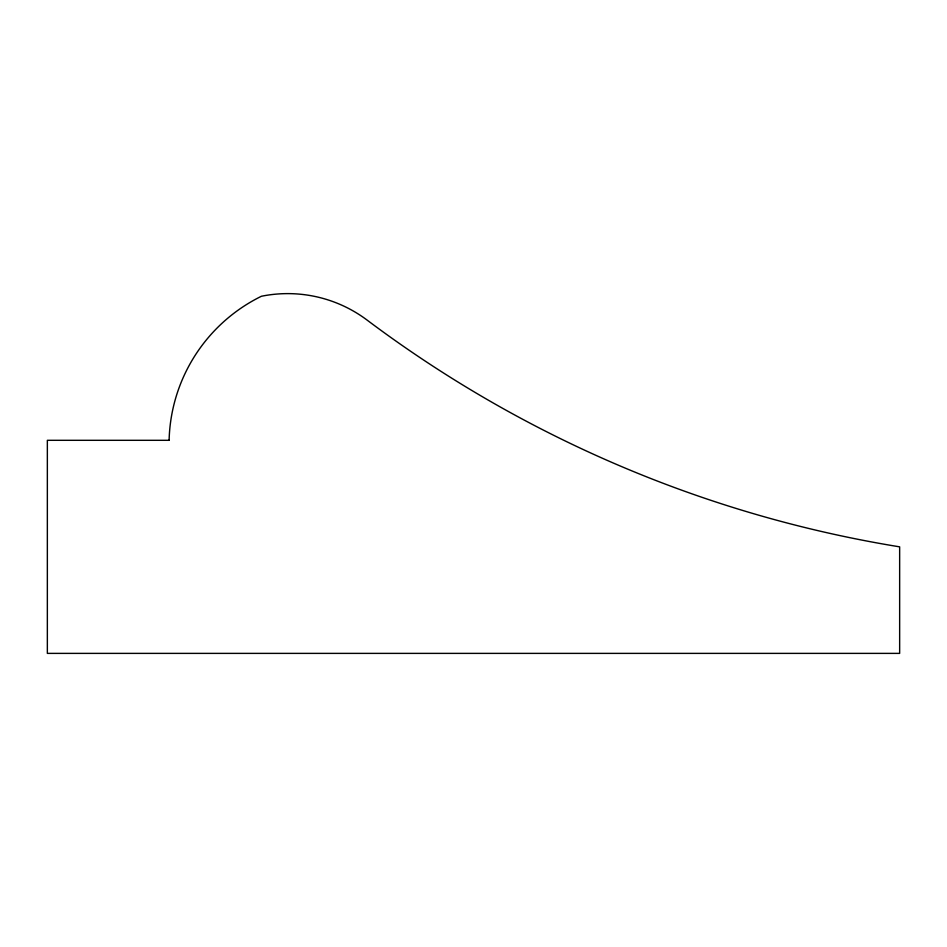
<?xml version="1.0" encoding="UTF-8"?>
<svg xmlns="http://www.w3.org/2000/svg" width="947" height="947" viewBox="0 0 947 947"><rect width="100%" height="100%" fill="white"/><g stroke="black" fill="none" stroke-linecap="round" stroke-linejoin="round"><path stroke-width="1.42" d="M169.111 440.308L47.35 440.308L47.35 653.383L899.65 653.383L899.65 546.845A1211.414 1211.414 0 0 1 366.773 319.849A132.284 132.284 0 0 0 261.419 296.257A164.967 164.967 0 0 0 169.111 440.308"/></g></svg>
